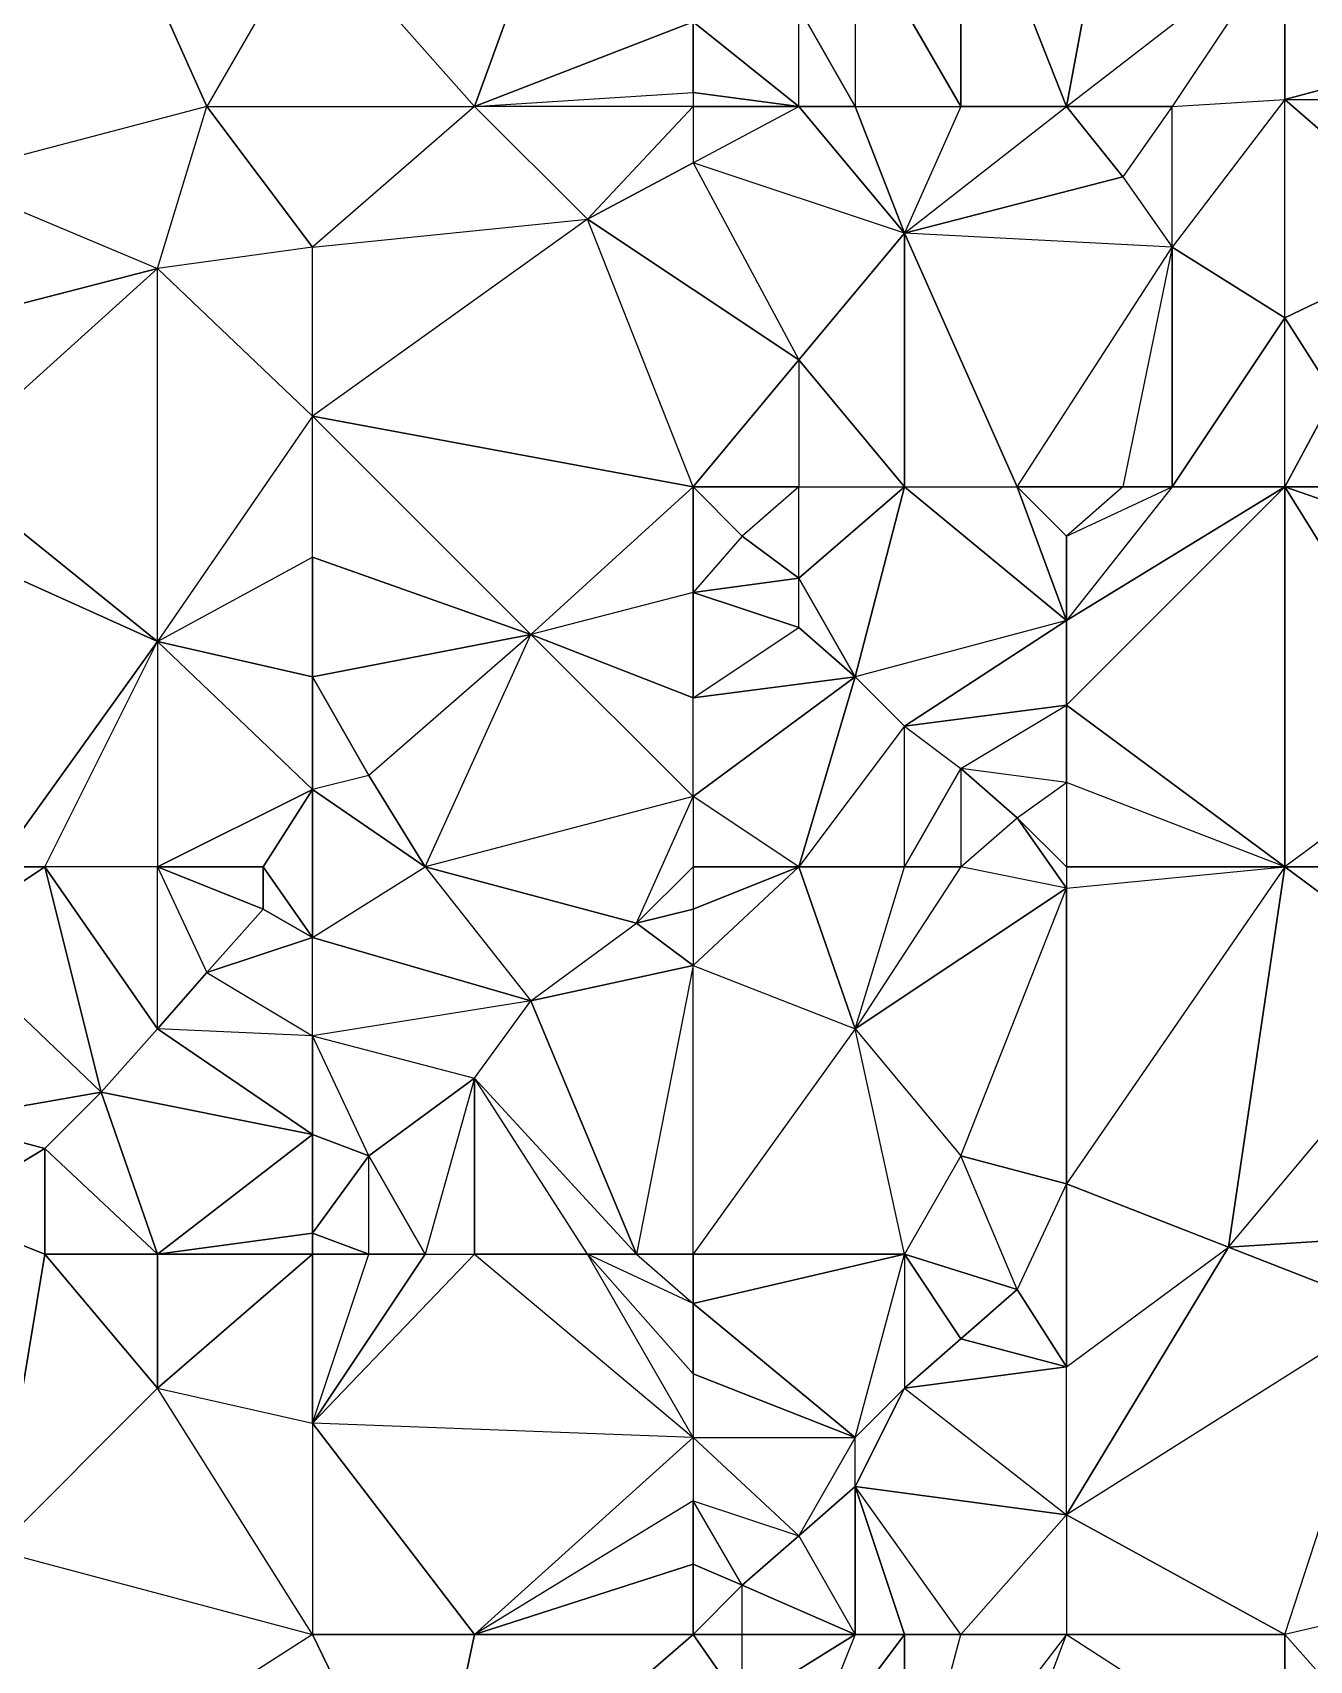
# Model space of a CAD drawing. Header units: metres. Extents: x 121.06818 to 121.07159, y 3.17836 to 3.18313.
# Drawn here: x 121.0702953 to 121.0704765, y 3.1804743 to 3.1807055 of the extents above; entities that cross this region are included whole.
import ezdxf

# ---------------------------------------------------------------- set-up
doc = ezdxf.new("R2010")
doc.units = ezdxf.units.M

msp = doc.modelspace()

# ---------------------------------------------------------------- linework, layer by layer
at = {"layer": 'DELAUNEY11940', "color": 252}
msp.add_3dface([(121.070282, 3.180444, 0.01028), (121.070351, 3.180445, 0.01029), (121.070335, 3.180478, 0.01028)], dxfattribs=at)
at = {"layer": 'DELAUNEY12077', "color": 252}
msp.add_3dface([(121.070419, 3.180448, 0.01033), (121.070427, 3.180438, 0.01034), (121.070442, 3.180478, 0.01035)], dxfattribs=at)
at = {"layer": 'DELAUNEY12100', "color": 252}
msp.add_3dface([(121.070404, 3.180458, 0.01032), (121.070419, 3.180448, 0.01033), (121.070419, 3.180478, 0.01033)], dxfattribs=at)
at = {"layer": 'DELAUNEY12101', "color": 252}
msp.add_3dface([(121.070473, 3.180458, 0.01036), (121.070496, 3.180452, 0.01037), (121.070473, 3.180478, 0.01036)], dxfattribs=at)
at = {"layer": 'DELAUNEY12123', "color": 252}
msp.add_3dface([(121.070404, 3.180458, 0.01032), (121.070396, 3.180468, 0.01031), (121.070412, 3.180478, 0.01032)], dxfattribs=at)
at = {"layer": 'DELAUNEY12124', "color": 252}
msp.add_3dface([(121.070473, 3.180458, 0.01036), (121.070427, 3.180438, 0.01034), (121.070442, 3.180478, 0.01035)], dxfattribs=at)
at = {"layer": 'DELAUNEY12135', "color": 252}
msp.add_3dface([(121.070335, 3.180478, 0.01028), (121.070282, 3.180444, 0.01028), (121.07029, 3.18049, 0.01028)], dxfattribs=at)
at = {"layer": 'DELAUNEY12136', "color": 252}
msp.add_3dface([(121.070335, 3.180478, 0.01028), (121.070351, 3.180445, 0.01029), (121.070358, 3.180478, 0.01029)], dxfattribs=at)
at = {"layer": 'DELAUNEY12137', "color": 252}
msp.add_3dface([(121.070351, 3.180445, 0.01029), (121.070396, 3.180468, 0.01031), (121.070389, 3.180478, 0.0103)], dxfattribs=at)
at = {"layer": 'DELAUNEY12161', "color": 252}
msp.add_3dface([(121.070442, 3.180478, 0.01035), (121.070419, 3.180448, 0.01033), (121.070427, 3.180478, 0.01034)], dxfattribs=at)
at = {"layer": 'DELAUNEY12162', "color": 252}
msp.add_3dface([(121.070442, 3.180478, 0.01035), (121.070473, 3.180458, 0.01036), (121.070473, 3.180478, 0.01036)], dxfattribs=at)
at = {"layer": 'DELAUNEY12173', "color": 252}
msp.add_3dface([(121.070358, 3.180478, 0.01029), (121.070351, 3.180445, 0.01029), (121.070389, 3.180478, 0.0103)], dxfattribs=at)
at = {"layer": 'DELAUNEY12174', "color": 252}
msp.add_3dface([(121.070389, 3.180478, 0.0103), (121.070396, 3.180468, 0.01031), (121.070396, 3.180478, 0.01031)], dxfattribs=at)
at = {"layer": 'DELAUNEY12188', "color": 252}
msp.add_3dface([(121.070358, 3.180478, 0.01029), (121.070389, 3.180478, 0.0103), (121.070389, 3.180478, 0.0103)], dxfattribs=at)
at = {"layer": 'DELAUNEY12189', "color": 252}
msp.add_3dface([(121.070419, 3.180448, 0.01033), (121.070427, 3.180478, 0.01034), (121.070419, 3.180478, 0.01033)], dxfattribs=at)
at = {"layer": 'DELAUNEY12204', "color": 252}
msp.add_3dface([(121.070404, 3.180458, 0.01032), (121.070419, 3.180478, 0.01033), (121.070412, 3.180478, 0.01032)], dxfattribs=at)
at = {"layer": 'DELAUNEY12205', "color": 252}
msp.add_3dface([(121.070442, 3.180478, 0.01035), (121.070427, 3.180478, 0.01034), (121.070442, 3.180495, 0.01036)], dxfattribs=at)
at = {"layer": 'DELAUNEY12222', "color": 252}
msp.add_3dface([(121.07029, 3.18049, 0.01028), (121.070335, 3.180478, 0.01028), (121.070313, 3.180513, 0.01029)], dxfattribs=at)
at = {"layer": 'DELAUNEY12223', "color": 252}
msp.add_3dface([(121.070335, 3.180478, 0.01028), (121.070358, 3.180478, 0.01029), (121.070335, 3.180508, 0.01029)], dxfattribs=at)
at = {"layer": 'DELAUNEY12224', "color": 252}
msp.add_3dface([(121.070419, 3.180478, 0.01033), (121.070427, 3.180478, 0.01034), (121.070412, 3.180499, 0.01033)], dxfattribs=at)
at = {"layer": 'DELAUNEY12239', "color": 252}
msp.add_3dface([(121.070412, 3.180478, 0.01032), (121.070419, 3.180478, 0.01033), (121.070412, 3.180499, 0.01033)], dxfattribs=at)
at = {"layer": 'DELAUNEY12249', "color": 252}
msp.add_3dface([(121.070412, 3.180478, 0.01032), (121.070396, 3.180468, 0.01031), (121.070396, 3.180478, 0.01031)], dxfattribs=at)
at = {"layer": 'DELAUNEY12250', "color": 252}
msp.add_3dface([(121.070442, 3.180478, 0.01035), (121.070473, 3.180478, 0.01036), (121.070442, 3.180495, 0.01036)], dxfattribs=at)
at = {"layer": 'DELAUNEY12251', "color": 252}
msp.add_3dface([(121.070473, 3.180478, 0.01036), (121.070496, 3.180452, 0.01037), (121.070503, 3.180485, 0.01036)], dxfattribs=at)
at = {"layer": 'DELAUNEY12265', "color": 252}
msp.add_3dface([(121.070503, 3.180485, 0.01036), (121.070473, 3.180478, 0.01036), (121.070488, 3.180524, 0.01036)], dxfattribs=at)
at = {"layer": 'DELAUNEY12276', "color": 252}
msp.add_3dface([(121.070389, 3.180478, 0.0103), (121.070396, 3.180478, 0.01031), (121.070389, 3.180478, 0.0103)], dxfattribs=at)
at = {"layer": 'DELAUNEY12277', "color": 252}
msp.add_3dface([(121.070412, 3.180478, 0.01032), (121.070396, 3.180478, 0.01031), (121.070396, 3.180485, 0.01031)], dxfattribs=at)
at = {"layer": 'DELAUNEY12308', "color": 252}
msp.add_3dface([(121.070358, 3.180478, 0.01029), (121.070389, 3.180478, 0.0103), (121.070389, 3.180488, 0.01031)], dxfattribs=at)
at = {"layer": 'DELAUNEY12317', "color": 252}
msp.add_3dface([(121.070389, 3.180478, 0.0103), (121.070396, 3.180478, 0.01031), (121.070396, 3.180485, 0.01031)], dxfattribs=at)
at = {"layer": 'DELAUNEY12318', "color": 252}
msp.add_3dface([(121.070389, 3.180478, 0.0103), (121.070396, 3.180485, 0.01031), (121.070389, 3.180488, 0.01031)], dxfattribs=at)
at = {"layer": 'DELAUNEY12328', "color": 252}
msp.add_3dface([(121.070358, 3.180478, 0.01029), (121.070389, 3.180488, 0.01031), (121.070389, 3.180497, 0.01032)], dxfattribs=at)
at = {"layer": 'DELAUNEY12329', "color": 252}
msp.add_3dface([(121.070412, 3.180478, 0.01032), (121.070396, 3.180485, 0.01031), (121.070404, 3.180492, 0.01032)], dxfattribs=at)
at = {"layer": 'DELAUNEY12330', "color": 252}
msp.add_3dface([(121.070404, 3.180492, 0.01032), (121.070396, 3.180485, 0.01031), (121.070389, 3.180497, 0.01032)], dxfattribs=at)
at = {"layer": 'DELAUNEY12331', "color": 252}
msp.add_3dface([(121.070404, 3.180492, 0.01032), (121.070412, 3.180478, 0.01032), (121.070412, 3.180499, 0.01033)], dxfattribs=at)
at = {"layer": 'DELAUNEY12349', "color": 252}
msp.add_3dface([(121.070389, 3.180488, 0.01031), (121.070396, 3.180485, 0.01031), (121.070389, 3.180497, 0.01032)], dxfattribs=at)
at = {"layer": 'DELAUNEY12350', "color": 252}
msp.add_3dface([(121.070442, 3.180495, 0.01036), (121.070427, 3.180478, 0.01034), (121.070412, 3.180499, 0.01033)], dxfattribs=at)
at = {"layer": 'DELAUNEY12362', "color": 252}
msp.add_3dface([(121.07029, 3.18049, 0.01028), (121.070313, 3.180513, 0.01029), (121.070297, 3.180532, 0.01028)], dxfattribs=at)
at = {"layer": 'DELAUNEY12363', "color": 252}
msp.add_3dface([(121.070335, 3.180478, 0.01028), (121.070313, 3.180513, 0.01029), (121.070335, 3.180508, 0.01029)], dxfattribs=at)
at = {"layer": 'DELAUNEY12364', "color": 252}
msp.add_3dface([(121.070442, 3.180495, 0.01036), (121.070473, 3.180478, 0.01036), (121.070488, 3.180524, 0.01036)], dxfattribs=at)
at = {"layer": 'DELAUNEY12373', "color": 252}
msp.add_3dface([(121.070404, 3.180492, 0.01032), (121.070412, 3.180499, 0.01033), (121.070412, 3.180506, 0.01034)], dxfattribs=at)
at = {"layer": 'DELAUNEY12382', "color": 252}
msp.add_3dface([(121.070389, 3.180497, 0.01032), (121.070358, 3.180478, 0.01029), (121.070389, 3.180506, 0.01033)], dxfattribs=at)
at = {"layer": 'DELAUNEY12394', "color": 252}
msp.add_3dface([(121.070313, 3.180513, 0.01029), (121.070335, 3.180508, 0.01029), (121.070335, 3.180532, 0.0103)], dxfattribs=at)
at = {"layer": 'DELAUNEY12395', "color": 252}
msp.add_3dface([(121.070335, 3.180508, 0.01029), (121.070358, 3.180478, 0.01029), (121.070389, 3.180506, 0.01033)], dxfattribs=at)
at = {"layer": 'DELAUNEY12396', "color": 252}
msp.add_3dface([(121.070389, 3.180497, 0.01032), (121.070404, 3.180492, 0.01032), (121.070389, 3.180506, 0.01033)], dxfattribs=at)
at = {"layer": 'DELAUNEY12397', "color": 252}
msp.add_3dface([(121.070442, 3.180495, 0.01036), (121.070412, 3.180499, 0.01033), (121.070419, 3.180513, 0.01035)], dxfattribs=at)
at = {"layer": 'DELAUNEY12427', "color": 252}
msp.add_3dface([(121.070404, 3.180492, 0.01032), (121.070389, 3.180506, 0.01033), (121.070412, 3.180506, 0.01034)], dxfattribs=at)
at = {"layer": 'DELAUNEY12428', "color": 252}
msp.add_3dface([(121.070419, 3.180513, 0.01035), (121.070412, 3.180499, 0.01033), (121.070412, 3.180506, 0.01034)], dxfattribs=at)
at = {"layer": 'DELAUNEY12429', "color": 252}
msp.add_3dface([(121.070419, 3.180513, 0.01035), (121.070442, 3.180495, 0.01036), (121.070442, 3.180516, 0.01037)], dxfattribs=at)
at = {"layer": 'DELAUNEY12445', "color": 252}
msp.add_3dface([(121.070389, 3.180506, 0.01033), (121.070412, 3.180506, 0.01034), (121.070389, 3.180515, 0.01034)], dxfattribs=at)
at = {"layer": 'DELAUNEY12458', "color": 252}
msp.add_3dface([(121.070389, 3.180506, 0.01033), (121.070335, 3.180508, 0.01029), (121.070358, 3.180532, 0.01033)], dxfattribs=at)
at = {"layer": 'DELAUNEY12459', "color": 252}
msp.add_3dface([(121.070419, 3.180513, 0.01035), (121.070412, 3.180506, 0.01034), (121.070419, 3.180532, 0.01037)], dxfattribs=at)
at = {"layer": 'DELAUNEY12460', "color": 252}
msp.add_3dface([(121.070419, 3.180513, 0.01035), (121.070442, 3.180516, 0.01037), (121.070427, 3.18052, 0.01036)], dxfattribs=at)
at = {"layer": 'DELAUNEY12461', "color": 252}
msp.add_3dface([(121.070442, 3.180495, 0.01036), (121.070442, 3.180516, 0.01037), (121.070465, 3.180533, 0.01037)], dxfattribs=at)
at = {"layer": 'DELAUNEY12462', "color": 252}
msp.add_3dface([(121.070442, 3.180495, 0.01036), (121.070465, 3.180533, 0.01037), (121.070488, 3.180524, 0.01036)], dxfattribs=at)
at = {"layer": 'DELAUNEY12473', "color": 252}
msp.add_3dface([(121.070358, 3.180532, 0.01033), (121.070335, 3.180508, 0.01029), (121.070351, 3.180532, 0.01032)], dxfattribs=at)
at = {"layer": 'DELAUNEY12474', "color": 252}
msp.add_3dface([(121.070358, 3.180532, 0.01033), (121.070389, 3.180506, 0.01033), (121.070374, 3.180532, 0.01034)], dxfattribs=at)
at = {"layer": 'DELAUNEY12475', "color": 252}
msp.add_3dface([(121.070442, 3.180516, 0.01037), (121.070465, 3.180533, 0.01037), (121.070442, 3.180542, 0.01038)], dxfattribs=at)
at = {"layer": 'DELAUNEY12476', "color": 252}
msp.add_3dface([(121.070488, 3.180524, 0.01036), (121.070465, 3.180533, 0.01037), (121.070496, 3.180535, 0.01036)], dxfattribs=at)
at = {"layer": 'DELAUNEY12486', "color": 252}
msp.add_3dface([(121.070358, 3.180532, 0.01033), (121.070374, 3.180532, 0.01034), (121.070358, 3.180557, 0.01032)], dxfattribs=at)
at = {"layer": 'DELAUNEY12487', "color": 252}
msp.add_3dface([(121.070389, 3.180506, 0.01033), (121.070374, 3.180532, 0.01034), (121.070389, 3.180515, 0.01034)], dxfattribs=at)
at = {"layer": 'DELAUNEY12488', "color": 252}
msp.add_3dface([(121.070419, 3.180513, 0.01035), (121.070427, 3.18052, 0.01036), (121.070419, 3.180532, 0.01037)], dxfattribs=at)
at = {"layer": 'DELAUNEY12489', "color": 252}
msp.add_3dface([(121.070427, 3.18052, 0.01036), (121.070442, 3.180516, 0.01037), (121.070435, 3.180527, 0.01037)], dxfattribs=at)
at = {"layer": 'DELAUNEY12502', "color": 252}
msp.add_3dface([(121.070282, 3.180538, 0.01028), (121.07029, 3.18049, 0.01028), (121.070297, 3.180532, 0.01028)], dxfattribs=at)
at = {"layer": 'DELAUNEY12503', "color": 252}
msp.add_3dface([(121.070297, 3.180532, 0.01028), (121.070313, 3.180513, 0.01029), (121.070313, 3.180532, 0.01029)], dxfattribs=at)
at = {"layer": 'DELAUNEY12504', "color": 252}
msp.add_3dface([(121.070351, 3.180532, 0.01032), (121.070335, 3.180508, 0.01029), (121.070343, 3.180532, 0.01031)], dxfattribs=at)
at = {"layer": 'DELAUNEY12505', "color": 252}
msp.add_3dface([(121.070374, 3.180532, 0.01034), (121.070389, 3.180515, 0.01034), (121.070389, 3.180525, 0.01035)], dxfattribs=at)
at = {"layer": 'DELAUNEY12506', "color": 252}
msp.add_3dface([(121.070389, 3.180515, 0.01034), (121.070412, 3.180506, 0.01034), (121.070389, 3.180525, 0.01035)], dxfattribs=at)
at = {"layer": 'DELAUNEY12520', "color": 252}
msp.add_3dface([(121.070282, 3.180538, 0.01028), (121.070297, 3.180532, 0.01028), (121.070297, 3.180547, 0.01029)], dxfattribs=at)
at = {"layer": 'DELAUNEY12521', "color": 252}
msp.add_3dface([(121.070351, 3.180532, 0.01032), (121.070358, 3.180532, 0.01033), (121.070358, 3.180557, 0.01032)], dxfattribs=at)
at = {"layer": 'DELAUNEY12537', "color": 252}
msp.add_3dface([(121.070335, 3.180508, 0.01029), (121.070343, 3.180532, 0.01031), (121.070335, 3.180532, 0.0103)], dxfattribs=at)
at = {"layer": 'DELAUNEY12552', "color": 252}
msp.add_3dface([(121.070313, 3.180513, 0.01029), (121.070335, 3.180532, 0.0103), (121.070313, 3.180532, 0.01029)], dxfattribs=at)
at = {"layer": 'DELAUNEY12553', "color": 252}
msp.add_3dface([(121.070351, 3.180532, 0.01032), (121.070343, 3.180532, 0.01031), (121.070343, 3.180546, 0.01031)], dxfattribs=at)
at = {"layer": 'DELAUNEY12554', "color": 252}
msp.add_3dface([(121.070427, 3.18052, 0.01036), (121.070435, 3.180527, 0.01037), (121.070419, 3.180532, 0.01037)], dxfattribs=at)
at = {"layer": 'DELAUNEY12555', "color": 252}
msp.add_3dface([(121.070435, 3.180527, 0.01037), (121.070442, 3.180516, 0.01037), (121.070442, 3.180542, 0.01038)], dxfattribs=at)
at = {"layer": 'DELAUNEY12568', "color": 252}
msp.add_3dface([(121.070335, 3.180532, 0.0103), (121.070343, 3.180532, 0.01031), (121.070335, 3.180535, 0.0103)], dxfattribs=at)
at = {"layer": 'DELAUNEY12569', "color": 252}
msp.add_3dface([(121.070389, 3.180525, 0.01035), (121.070374, 3.180532, 0.01034), (121.070381, 3.180532, 0.01035)], dxfattribs=at)
at = {"layer": 'DELAUNEY12570', "color": 252}
msp.add_3dface([(121.070381, 3.180532, 0.01035), (121.070374, 3.180532, 0.01034), (121.070358, 3.180557, 0.01032)], dxfattribs=at)
at = {"layer": 'DELAUNEY12571', "color": 252}
msp.add_3dface([(121.070381, 3.180532, 0.01035), (121.070389, 3.180525, 0.01035), (121.070389, 3.180532, 0.01036)], dxfattribs=at)
at = {"layer": 'DELAUNEY12572', "color": 252}
msp.add_3dface([(121.070389, 3.180525, 0.01035), (121.070412, 3.180506, 0.01034), (121.070419, 3.180532, 0.01037)], dxfattribs=at)
at = {"layer": 'DELAUNEY12573', "color": 252}
msp.add_3dface([(121.070389, 3.180525, 0.01035), (121.070419, 3.180532, 0.01037), (121.070389, 3.180532, 0.01036)], dxfattribs=at)
at = {"layer": 'DELAUNEY12581', "color": 252}
msp.add_3dface([(121.070297, 3.180532, 0.01028), (121.070313, 3.180532, 0.01029), (121.070297, 3.180547, 0.01029)], dxfattribs=at)
at = {"layer": 'DELAUNEY12582', "color": 252}
msp.add_3dface([(121.070313, 3.180532, 0.01029), (121.070335, 3.180532, 0.0103), (121.070335, 3.180535, 0.0103)], dxfattribs=at)
at = {"layer": 'DELAUNEY12597', "color": 252}
msp.add_3dface([(121.070381, 3.180532, 0.01035), (121.070389, 3.180532, 0.01036), (121.070389, 3.180573, 0.01035)], dxfattribs=at)
at = {"layer": 'DELAUNEY12598', "color": 252}
msp.add_3dface([(121.070419, 3.180532, 0.01037), (121.070435, 3.180527, 0.01037), (121.070427, 3.180546, 0.01037)], dxfattribs=at)
at = {"layer": 'DELAUNEY12599', "color": 252}
msp.add_3dface([(121.070442, 3.180542, 0.01038), (121.070435, 3.180527, 0.01037), (121.070427, 3.180546, 0.01037)], dxfattribs=at)
at = {"layer": 'DELAUNEY12608', "color": 252}
msp.add_3dface([(121.070389, 3.180532, 0.01036), (121.070419, 3.180532, 0.01037), (121.070412, 3.180564, 0.01036)], dxfattribs=at)
at = {"layer": 'DELAUNEY12609', "color": 252}
msp.add_3dface([(121.070442, 3.180542, 0.01038), (121.070465, 3.180533, 0.01037), (121.070473, 3.180587, 0.01038)], dxfattribs=at)
at = {"layer": 'DELAUNEY12629', "color": 252}
msp.add_3dface([(121.070313, 3.180532, 0.01029), (121.070335, 3.180535, 0.0103), (121.070335, 3.180549, 0.01031)], dxfattribs=at)
at = {"layer": 'DELAUNEY12630', "color": 252}
msp.add_3dface([(121.070335, 3.180535, 0.0103), (121.070335, 3.180532, 0.0103), (121.070335, 3.180535, 0.0103)], dxfattribs=at)
at = {"layer": 'DELAUNEY12631', "color": 252}
msp.add_3dface([(121.070335, 3.180535, 0.0103), (121.070343, 3.180532, 0.01031), (121.070343, 3.180546, 0.01031)], dxfattribs=at)
at = {"layer": 'DELAUNEY12642', "color": 252}
msp.add_3dface([(121.070427, 3.180546, 0.01037), (121.070419, 3.180532, 0.01037), (121.070412, 3.180564, 0.01036)], dxfattribs=at)
at = {"layer": 'DELAUNEY12643', "color": 252}
msp.add_3dface([(121.070496, 3.180535, 0.01036), (121.070465, 3.180533, 0.01037), (121.070496, 3.18057, 0.01037)], dxfattribs=at)
at = {"layer": 'DELAUNEY12655', "color": 252}
msp.add_3dface([(121.070282, 3.180538, 0.01028), (121.070297, 3.180547, 0.01029), (121.070282, 3.180551, 0.01028)], dxfattribs=at)
at = {"layer": 'DELAUNEY12656', "color": 252}
msp.add_3dface([(121.070335, 3.180535, 0.0103), (121.070343, 3.180546, 0.01031), (121.070335, 3.180549, 0.01031)], dxfattribs=at)
at = {"layer": 'DELAUNEY12657', "color": 252}
msp.add_3dface([(121.070442, 3.180542, 0.01038), (121.070427, 3.180546, 0.01037), (121.070442, 3.180584, 0.01039)], dxfattribs=at)
at = {"layer": 'DELAUNEY12675', "color": 252}
msp.add_3dface([(121.070297, 3.180547, 0.01029), (121.070313, 3.180532, 0.01029), (121.070305, 3.180555, 0.0103)], dxfattribs=at)
at = {"layer": 'DELAUNEY12676', "color": 252}
msp.add_3dface([(121.070313, 3.180532, 0.01029), (121.070335, 3.180549, 0.01031), (121.070305, 3.180555, 0.0103)], dxfattribs=at)
at = {"layer": 'DELAUNEY12677', "color": 252}
msp.add_3dface([(121.070351, 3.180532, 0.01032), (121.070343, 3.180546, 0.01031), (121.070358, 3.180557, 0.01032)], dxfattribs=at)
at = {"layer": 'DELAUNEY12684', "color": 252}
msp.add_3dface([(121.070297, 3.180547, 0.01029), (121.070305, 3.180555, 0.0103), (121.070282, 3.180551, 0.01028)], dxfattribs=at)
at = {"layer": 'DELAUNEY12685', "color": 252}
msp.add_3dface([(121.070335, 3.180549, 0.01031), (121.070343, 3.180546, 0.01031), (121.070335, 3.180563, 0.01032)], dxfattribs=at)
at = {"layer": 'DELAUNEY12692', "color": 252}
msp.add_3dface([(121.070358, 3.180557, 0.01032), (121.070343, 3.180546, 0.01031), (121.070335, 3.180563, 0.01032)], dxfattribs=at)
at = {"layer": 'DELAUNEY12693', "color": 252}
msp.add_3dface([(121.070412, 3.180564, 0.01036), (121.070389, 3.180532, 0.01036), (121.070389, 3.180573, 0.01035)], dxfattribs=at)
at = {"layer": 'DELAUNEY12703', "color": 252}
msp.add_3dface([(121.070305, 3.180555, 0.0103), (121.070335, 3.180549, 0.01031), (121.070313, 3.180564, 0.01031)], dxfattribs=at)
at = {"layer": 'DELAUNEY12704', "color": 252}
msp.add_3dface([(121.070412, 3.180564, 0.01036), (121.070427, 3.180546, 0.01037), (121.070442, 3.180584, 0.01039)], dxfattribs=at)
at = {"layer": 'DELAUNEY12716', "color": 252}
msp.add_3dface([(121.070305, 3.180555, 0.0103), (121.070313, 3.180564, 0.01031), (121.070297, 3.180587, 0.01031)], dxfattribs=at)
at = {"layer": 'DELAUNEY12717', "color": 252}
msp.add_3dface([(121.070313, 3.180564, 0.01031), (121.070335, 3.180549, 0.01031), (121.070335, 3.180563, 0.01032)], dxfattribs=at)
at = {"layer": 'DELAUNEY12728', "color": 252}
msp.add_3dface([(121.070358, 3.180557, 0.01032), (121.070366, 3.180568, 0.01033), (121.070381, 3.180532, 0.01035)], dxfattribs=at)
at = {"layer": 'DELAUNEY12729', "color": 252}
msp.add_3dface([(121.070358, 3.180557, 0.01032), (121.070366, 3.180568, 0.01033), (121.070335, 3.180563, 0.01032)], dxfattribs=at)
at = {"layer": 'DELAUNEY12730', "color": 252}
msp.add_3dface([(121.070381, 3.180532, 0.01035), (121.070366, 3.180568, 0.01033), (121.070389, 3.180573, 0.01035)], dxfattribs=at)
at = {"layer": 'DELAUNEY12731', "color": 252}
msp.add_3dface([(121.070465, 3.180533, 0.01037), (121.070496, 3.18057, 0.01037), (121.070473, 3.180587, 0.01038)], dxfattribs=at)
at = {"layer": 'DELAUNEY12746', "color": 252}
msp.add_3dface([(121.070335, 3.180563, 0.01032), (121.070313, 3.180564, 0.01031), (121.07032, 3.180572, 0.01032)], dxfattribs=at)
at = {"layer": 'DELAUNEY12747', "color": 252}
msp.add_3dface([(121.070389, 3.180573, 0.01035), (121.070366, 3.180568, 0.01033), (121.070381, 3.180579, 0.01034)], dxfattribs=at)
at = {"layer": 'DELAUNEY12748', "color": 252}
msp.add_3dface([(121.070389, 3.180573, 0.01035), (121.070412, 3.180564, 0.01036), (121.070404, 3.180587, 0.01036)], dxfattribs=at)
at = {"layer": 'DELAUNEY12761', "color": 252}
msp.add_3dface([(121.070282, 3.180551, 0.01028), (121.070305, 3.180555, 0.0103), (121.070282, 3.180577, 0.01029)], dxfattribs=at)
at = {"layer": 'DELAUNEY12775', "color": 252}
msp.add_3dface([(121.070473, 3.180587, 0.01038), (121.070442, 3.180542, 0.01038), (121.070442, 3.180584, 0.01039)], dxfattribs=at)
at = {"layer": 'DELAUNEY12792', "color": 252}
msp.add_3dface([(121.07032, 3.180572, 0.01032), (121.070313, 3.180564, 0.01031), (121.070313, 3.180587, 0.01032)], dxfattribs=at)
at = {"layer": 'DELAUNEY12793', "color": 252}
msp.add_3dface([(121.07032, 3.180572, 0.01032), (121.070335, 3.180563, 0.01032), (121.070335, 3.180577, 0.01033)], dxfattribs=at)
at = {"layer": 'DELAUNEY12794', "color": 252}
msp.add_3dface([(121.070473, 3.180587, 0.01038), (121.070496, 3.18057, 0.01037), (121.070496, 3.180587, 0.01037)], dxfattribs=at)
at = {"layer": 'DELAUNEY12810', "color": 252}
msp.add_3dface([(121.070282, 3.180577, 0.01029), (121.070305, 3.180555, 0.0103), (121.070297, 3.180587, 0.01031)], dxfattribs=at)
at = {"layer": 'DELAUNEY12811', "color": 252}
msp.add_3dface([(121.070442, 3.180584, 0.01039), (121.070473, 3.180587, 0.01038), (121.070442, 3.180587, 0.01039)], dxfattribs=at)
at = {"layer": 'DELAUNEY12826', "color": 252}
msp.add_3dface([(121.070366, 3.180568, 0.01033), (121.070381, 3.180579, 0.01034), (121.070351, 3.180587, 0.01034)], dxfattribs=at)
at = {"layer": 'DELAUNEY12827', "color": 252}
msp.add_3dface([(121.070389, 3.180573, 0.01035), (121.070381, 3.180579, 0.01034), (121.070389, 3.180581, 0.01035)], dxfattribs=at)
at = {"layer": 'DELAUNEY12828', "color": 252}
msp.add_3dface([(121.070427, 3.180587, 0.01038), (121.070412, 3.180564, 0.01036), (121.070442, 3.180584, 0.01039)], dxfattribs=at)
at = {"layer": 'DELAUNEY12829', "color": 252}
msp.add_3dface([(121.070427, 3.180587, 0.01038), (121.070412, 3.180564, 0.01036), (121.070419, 3.180587, 0.01037)], dxfattribs=at)
at = {"layer": 'DELAUNEY12844', "color": 252}
msp.add_3dface([(121.070282, 3.180577, 0.01029), (121.070297, 3.180587, 0.01031), (121.07029, 3.180587, 0.0103)], dxfattribs=at)
at = {"layer": 'DELAUNEY12845', "color": 252}
msp.add_3dface([(121.07032, 3.180572, 0.01032), (121.070335, 3.180577, 0.01033), (121.070328, 3.180581, 0.01033)], dxfattribs=at)
at = {"layer": 'DELAUNEY12846', "color": 252}
msp.add_3dface([(121.070335, 3.180563, 0.01032), (121.070335, 3.180577, 0.01033), (121.070366, 3.180568, 0.01033)], dxfattribs=at)
at = {"layer": 'DELAUNEY12847', "color": 252}
msp.add_3dface([(121.070442, 3.180584, 0.01039), (121.070427, 3.180587, 0.01038), (121.070435, 3.180594, 0.01038)], dxfattribs=at)
at = {"layer": 'DELAUNEY12854', "color": 252}
msp.add_3dface([(121.070297, 3.180587, 0.01031), (121.070313, 3.180564, 0.01031), (121.070313, 3.180587, 0.01032)], dxfattribs=at)
at = {"layer": 'DELAUNEY12855', "color": 252}
msp.add_3dface([(121.070335, 3.180577, 0.01033), (121.070351, 3.180587, 0.01034), (121.070366, 3.180568, 0.01033)], dxfattribs=at)
at = {"layer": 'DELAUNEY12856', "color": 252}
msp.add_3dface([(121.070335, 3.180577, 0.01033), (121.070351, 3.180587, 0.01034), (121.070335, 3.180598, 0.01033)], dxfattribs=at)
at = {"layer": 'DELAUNEY12857', "color": 252}
msp.add_3dface([(121.070412, 3.180564, 0.01036), (121.070419, 3.180587, 0.01037), (121.070404, 3.180587, 0.01036)], dxfattribs=at)
at = {"layer": 'DELAUNEY12876', "color": 252}
msp.add_3dface([(121.07032, 3.180572, 0.01032), (121.070328, 3.180581, 0.01033), (121.070313, 3.180587, 0.01032)], dxfattribs=at)
at = {"layer": 'DELAUNEY12877', "color": 252}
msp.add_3dface([(121.070328, 3.180581, 0.01033), (121.070335, 3.180577, 0.01033), (121.070328, 3.180587, 0.01033)], dxfattribs=at)
at = {"layer": 'DELAUNEY12878', "color": 252}
msp.add_3dface([(121.070389, 3.180573, 0.01035), (121.070404, 3.180587, 0.01036), (121.070389, 3.180581, 0.01035)], dxfattribs=at)
at = {"layer": 'DELAUNEY12879', "color": 252}
msp.add_3dface([(121.070427, 3.180587, 0.01038), (121.070419, 3.180587, 0.01037), (121.070427, 3.180601, 0.01037)], dxfattribs=at)
at = {"layer": 'DELAUNEY12893', "color": 252}
msp.add_3dface([(121.070313, 3.180587, 0.01032), (121.070297, 3.180587, 0.01031), (121.070313, 3.180619, 0.0103)], dxfattribs=at)
at = {"layer": 'DELAUNEY12894', "color": 252}
msp.add_3dface([(121.070389, 3.180581, 0.01035), (121.070381, 3.180579, 0.01034), (121.070389, 3.180587, 0.01035)], dxfattribs=at)
at = {"layer": 'DELAUNEY12909', "color": 252}
msp.add_3dface([(121.07029, 3.180587, 0.0103), (121.070297, 3.180587, 0.01031), (121.070313, 3.180619, 0.0103)], dxfattribs=at)
at = {"layer": 'DELAUNEY12910', "color": 252}
msp.add_3dface([(121.070389, 3.180581, 0.01035), (121.070404, 3.180587, 0.01036), (121.070389, 3.180587, 0.01035)], dxfattribs=at)
at = {"layer": 'DELAUNEY12911', "color": 252}
msp.add_3dface([(121.070404, 3.180587, 0.01036), (121.070419, 3.180587, 0.01037), (121.070419, 3.180607, 0.01036)], dxfattribs=at)
at = {"layer": 'DELAUNEY12912', "color": 252}
msp.add_3dface([(121.070473, 3.180587, 0.01038), (121.070496, 3.180587, 0.01037), (121.070496, 3.180604, 0.01038)], dxfattribs=at)
at = {"layer": 'DELAUNEY12927', "color": 252}
msp.add_3dface([(121.070313, 3.180587, 0.01032), (121.070328, 3.180581, 0.01033), (121.070328, 3.180587, 0.01033)], dxfattribs=at)
at = {"layer": 'DELAUNEY12946', "color": 252}
msp.add_3dface([(121.070313, 3.180587, 0.01032), (121.070328, 3.180587, 0.01033), (121.070335, 3.180598, 0.01033)], dxfattribs=at)
at = {"layer": 'DELAUNEY12947', "color": 252}
msp.add_3dface([(121.070328, 3.180587, 0.01033), (121.070335, 3.180577, 0.01033), (121.070335, 3.180598, 0.01033)], dxfattribs=at)
at = {"layer": 'DELAUNEY12948', "color": 252}
msp.add_3dface([(121.070389, 3.180587, 0.01035), (121.070381, 3.180579, 0.01034), (121.070389, 3.180597, 0.01034)], dxfattribs=at)
at = {"layer": 'DELAUNEY12949', "color": 252}
msp.add_3dface([(121.070442, 3.180587, 0.01039), (121.070442, 3.180584, 0.01039), (121.070435, 3.180594, 0.01038)], dxfattribs=at)
at = {"layer": 'DELAUNEY12963', "color": 252}
msp.add_3dface([(121.070351, 3.180587, 0.01034), (121.070381, 3.180579, 0.01034), (121.070389, 3.180597, 0.01034)], dxfattribs=at)
at = {"layer": 'DELAUNEY12964', "color": 252}
msp.add_3dface([(121.070389, 3.180587, 0.01035), (121.070404, 3.180587, 0.01036), (121.070389, 3.180597, 0.01034)], dxfattribs=at)
at = {"layer": 'DELAUNEY12965', "color": 252}
msp.add_3dface([(121.070427, 3.180587, 0.01038), (121.070435, 3.180594, 0.01038), (121.070427, 3.180601, 0.01037)], dxfattribs=at)
at = {"layer": 'DELAUNEY12981', "color": 252}
msp.add_3dface([(121.070335, 3.180598, 0.01033), (121.070351, 3.180587, 0.01034), (121.070343, 3.1806, 0.01033)], dxfattribs=at)
at = {"layer": 'DELAUNEY12982', "color": 252}
msp.add_3dface([(121.070442, 3.180587, 0.01039), (121.070435, 3.180594, 0.01038), (121.070442, 3.180599, 0.01038)], dxfattribs=at)
at = {"layer": 'DELAUNEY12983', "color": 252}
msp.add_3dface([(121.070442, 3.180587, 0.01039), (121.070473, 3.180587, 0.01038), (121.070442, 3.180599, 0.01038)], dxfattribs=at)
at = {"layer": 'DELAUNEY12996', "color": 252}
msp.add_3dface([(121.070343, 3.1806, 0.01033), (121.070335, 3.180598, 0.01033), (121.070335, 3.180614, 0.01032)], dxfattribs=at)
at = {"layer": 'DELAUNEY12997', "color": 252}
msp.add_3dface([(121.070343, 3.1806, 0.01033), (121.070351, 3.180587, 0.01034), (121.070366, 3.18062, 0.01032)], dxfattribs=at)
at = {"layer": 'DELAUNEY13009', "color": 252}
msp.add_3dface([(121.070404, 3.180587, 0.01036), (121.070389, 3.180597, 0.01034), (121.070412, 3.180614, 0.01035)], dxfattribs=at)
at = {"layer": 'DELAUNEY13010', "color": 252}
msp.add_3dface([(121.070427, 3.180601, 0.01037), (121.070419, 3.180587, 0.01037), (121.070419, 3.180607, 0.01036)], dxfattribs=at)
at = {"layer": 'DELAUNEY13011', "color": 252}
msp.add_3dface([(121.070435, 3.180594, 0.01038), (121.070442, 3.180599, 0.01038), (121.070427, 3.180601, 0.01037)], dxfattribs=at)
at = {"layer": 'DELAUNEY13026', "color": 252}
msp.add_3dface([(121.070389, 3.180597, 0.01034), (121.070351, 3.180587, 0.01034), (121.070366, 3.18062, 0.01032)], dxfattribs=at)
at = {"layer": 'DELAUNEY13027', "color": 252}
msp.add_3dface([(121.070419, 3.180607, 0.01036), (121.070404, 3.180587, 0.01036), (121.070412, 3.180614, 0.01035)], dxfattribs=at)
at = {"layer": 'DELAUNEY13028', "color": 252}
msp.add_3dface([(121.070473, 3.180587, 0.01038), (121.070442, 3.180599, 0.01038), (121.070442, 3.18061, 0.01037)], dxfattribs=at)
at = {"layer": 'DELAUNEY13029', "color": 252}
msp.add_3dface([(121.070496, 3.180604, 0.01038), (121.070473, 3.180587, 0.01038), (121.070473, 3.180641, 0.01037)], dxfattribs=at)
at = {"layer": 'DELAUNEY13037', "color": 252}
msp.add_3dface([(121.070313, 3.180587, 0.01032), (121.070335, 3.180598, 0.01033), (121.070313, 3.180619, 0.0103)], dxfattribs=at)
at = {"layer": 'DELAUNEY13038', "color": 252}
msp.add_3dface([(121.070419, 3.180607, 0.01036), (121.070427, 3.180601, 0.01037), (121.070442, 3.18061, 0.01037)], dxfattribs=at)
at = {"layer": 'DELAUNEY13046', "color": 252}
msp.add_3dface([(121.070366, 3.18062, 0.01032), (121.070389, 3.180597, 0.01034), (121.070389, 3.180611, 0.01033)], dxfattribs=at)
at = {"layer": 'DELAUNEY13047', "color": 252}
msp.add_3dface([(121.070412, 3.180614, 0.01035), (121.070389, 3.180597, 0.01034), (121.070389, 3.180611, 0.01033)], dxfattribs=at)
at = {"layer": 'DELAUNEY13048', "color": 252}
msp.add_3dface([(121.070442, 3.180599, 0.01038), (121.070427, 3.180601, 0.01037), (121.070442, 3.18061, 0.01037)], dxfattribs=at)
at = {"layer": 'DELAUNEY13062', "color": 252}
msp.add_3dface([(121.070335, 3.180598, 0.01033), (121.070313, 3.180619, 0.0103), (121.070335, 3.180614, 0.01032)], dxfattribs=at)
at = {"layer": 'DELAUNEY13063', "color": 252}
msp.add_3dface([(121.070366, 3.18062, 0.01032), (121.070343, 3.1806, 0.01033), (121.070335, 3.180614, 0.01032)], dxfattribs=at)
at = {"layer": 'DELAUNEY13064', "color": 252}
msp.add_3dface([(121.070412, 3.180614, 0.01035), (121.070419, 3.180607, 0.01036), (121.070442, 3.180622, 0.01036)], dxfattribs=at)
at = {"layer": 'DELAUNEY13077', "color": 252}
msp.add_3dface([(121.070335, 3.180614, 0.01032), (121.070313, 3.180619, 0.0103), (121.070335, 3.180631, 0.01031)], dxfattribs=at)
at = {"layer": 'DELAUNEY13078', "color": 252}
msp.add_3dface([(121.070366, 3.18062, 0.01032), (121.070389, 3.180611, 0.01033), (121.070389, 3.180626, 0.01032)], dxfattribs=at)
at = {"layer": 'DELAUNEY13079', "color": 252}
msp.add_3dface([(121.070412, 3.180614, 0.01035), (121.070389, 3.180611, 0.01033), (121.070404, 3.180621, 0.01034)], dxfattribs=at)
at = {"layer": 'DELAUNEY13087', "color": 252}
msp.add_3dface([(121.070282, 3.180633, 0.0103), (121.07029, 3.180587, 0.0103), (121.070313, 3.180619, 0.0103)], dxfattribs=at)
at = {"layer": 'DELAUNEY13088', "color": 252}
msp.add_3dface([(121.070473, 3.180587, 0.01038), (121.070442, 3.18061, 0.01037), (121.070473, 3.180641, 0.01037)], dxfattribs=at)
at = {"layer": 'DELAUNEY13106', "color": 252}
msp.add_3dface([(121.070389, 3.180611, 0.01033), (121.070404, 3.180621, 0.01034), (121.070389, 3.180626, 0.01032)], dxfattribs=at)
at = {"layer": 'DELAUNEY13124', "color": 252}
msp.add_3dface([(121.070282, 3.180633, 0.0103), (121.070313, 3.180619, 0.0103), (121.070282, 3.180644, 0.0103)], dxfattribs=at)
at = {"layer": 'DELAUNEY13125', "color": 252}
msp.add_3dface([(121.070412, 3.180614, 0.01035), (121.070404, 3.180621, 0.01034), (121.070404, 3.180628, 0.01033)], dxfattribs=at)
at = {"layer": 'DELAUNEY13139', "color": 252}
msp.add_3dface([(121.070366, 3.18062, 0.01032), (121.070335, 3.180614, 0.01032), (121.070335, 3.180631, 0.01031)], dxfattribs=at)
at = {"layer": 'DELAUNEY13140', "color": 252}
msp.add_3dface([(121.070442, 3.180622, 0.01036), (121.070419, 3.180607, 0.01036), (121.070442, 3.18061, 0.01037)], dxfattribs=at)
at = {"layer": 'DELAUNEY13141', "color": 252}
msp.add_3dface([(121.070442, 3.180622, 0.01036), (121.070442, 3.18061, 0.01037), (121.070473, 3.180641, 0.01037)], dxfattribs=at)
at = {"layer": 'DELAUNEY13142', "color": 252}
msp.add_3dface([(121.070496, 3.180604, 0.01038), (121.070473, 3.180641, 0.01037), (121.070496, 3.180633, 0.01039)], dxfattribs=at)
at = {"layer": 'DELAUNEY13154', "color": 252}
msp.add_3dface([(121.070442, 3.180622, 0.01036), (121.070473, 3.180641, 0.01037), (121.070457, 3.180641, 0.01036)], dxfattribs=at)
at = {"layer": 'DELAUNEY13161', "color": 252}
msp.add_3dface([(121.070389, 3.180626, 0.01032), (121.070366, 3.18062, 0.01032), (121.070389, 3.180641, 0.01031)], dxfattribs=at)
at = {"layer": 'DELAUNEY13162', "color": 252}
msp.add_3dface([(121.070457, 3.180641, 0.01036), (121.070442, 3.180622, 0.01036), (121.070442, 3.180634, 0.01035)], dxfattribs=at)
at = {"layer": 'DELAUNEY13163', "color": 252}
msp.add_3dface([(121.070496, 3.180633, 0.01039), (121.070473, 3.180641, 0.01037), (121.07048, 3.180641, 0.01038)], dxfattribs=at)
at = {"layer": 'DELAUNEY13164', "color": 252}
msp.add_3dface([(121.07048, 3.180641, 0.01038), (121.070473, 3.180641, 0.01037), (121.07048, 3.180654, 0.01038)], dxfattribs=at)
at = {"layer": 'DELAUNEY13179', "color": 252}
msp.add_3dface([(121.070313, 3.180619, 0.0103), (121.070335, 3.180631, 0.01031), (121.070335, 3.180651, 0.0103)], dxfattribs=at)
at = {"layer": 'DELAUNEY13180', "color": 252}
msp.add_3dface([(121.070389, 3.180626, 0.01032), (121.070404, 3.180621, 0.01034), (121.070404, 3.180628, 0.01033)], dxfattribs=at)
at = {"layer": 'DELAUNEY13181', "color": 252}
msp.add_3dface([(121.070457, 3.180641, 0.01036), (121.070473, 3.180641, 0.01037), (121.070473, 3.180665, 0.01037)], dxfattribs=at)
at = {"layer": 'DELAUNEY13195', "color": 252}
msp.add_3dface([(121.070366, 3.18062, 0.01032), (121.070335, 3.180631, 0.01031), (121.070335, 3.180651, 0.0103)], dxfattribs=at)
at = {"layer": 'DELAUNEY13196', "color": 252}
msp.add_3dface([(121.070389, 3.180626, 0.01032), (121.070404, 3.180628, 0.01033), (121.070396, 3.180634, 0.01032)], dxfattribs=at)
at = {"layer": 'DELAUNEY13197', "color": 252}
msp.add_3dface([(121.070412, 3.180614, 0.01035), (121.070404, 3.180628, 0.01033), (121.070419, 3.180641, 0.01033)], dxfattribs=at)
at = {"layer": 'DELAUNEY13198', "color": 252}
msp.add_3dface([(121.070412, 3.180614, 0.01035), (121.070419, 3.180641, 0.01033), (121.070442, 3.180622, 0.01036)], dxfattribs=at)
at = {"layer": 'DELAUNEY13212', "color": 252}
msp.add_3dface([(121.070396, 3.180634, 0.01032), (121.070389, 3.180626, 0.01032), (121.070389, 3.180641, 0.01031)], dxfattribs=at)
at = {"layer": 'DELAUNEY13213', "color": 252}
msp.add_3dface([(121.070419, 3.180641, 0.01033), (121.070404, 3.180628, 0.01033), (121.070404, 3.180641, 0.01032)], dxfattribs=at)
at = {"layer": 'DELAUNEY13214', "color": 252}
msp.add_3dface([(121.070442, 3.180622, 0.01036), (121.070419, 3.180641, 0.01033), (121.070435, 3.180641, 0.01034)], dxfattribs=at)
at = {"layer": 'DELAUNEY13215', "color": 252}
msp.add_3dface([(121.070419, 3.180641, 0.01033), (121.070435, 3.180641, 0.01034), (121.070419, 3.180677, 0.01033)], dxfattribs=at)
at = {"layer": 'DELAUNEY13216', "color": 252}
msp.add_3dface([(121.070442, 3.180622, 0.01036), (121.070435, 3.180641, 0.01034), (121.070442, 3.180634, 0.01035)], dxfattribs=at)
at = {"layer": 'DELAUNEY13232', "color": 252}
msp.add_3dface([(121.070396, 3.180634, 0.01032), (121.070404, 3.180628, 0.01033), (121.070404, 3.180641, 0.01032)], dxfattribs=at)
at = {"layer": 'DELAUNEY13233', "color": 252}
msp.add_3dface([(121.070442, 3.180634, 0.01035), (121.070435, 3.180641, 0.01034), (121.07045, 3.180641, 0.01035)], dxfattribs=at)
at = {"layer": 'DELAUNEY13234', "color": 252}
msp.add_3dface([(121.070442, 3.180634, 0.01035), (121.070457, 3.180641, 0.01036), (121.07045, 3.180641, 0.01035)], dxfattribs=at)
at = {"layer": 'DELAUNEY13258', "color": 252}
msp.add_3dface([(121.070366, 3.18062, 0.01032), (121.070389, 3.180641, 0.01031), (121.070335, 3.180651, 0.0103)], dxfattribs=at)
at = {"layer": 'DELAUNEY13259', "color": 252}
msp.add_3dface([(121.070404, 3.180641, 0.01032), (121.070396, 3.180634, 0.01032), (121.070389, 3.180641, 0.01031)], dxfattribs=at)
at = {"layer": 'DELAUNEY13260', "color": 252}
msp.add_3dface([(121.07045, 3.180641, 0.01035), (121.070457, 3.180641, 0.01036), (121.070457, 3.180675, 0.01036)], dxfattribs=at)
at = {"layer": 'DELAUNEY13272', "color": 252}
msp.add_3dface([(121.070404, 3.180641, 0.01032), (121.070419, 3.180641, 0.01033), (121.070404, 3.180659, 0.01032)], dxfattribs=at)
at = {"layer": 'DELAUNEY13299', "color": 252}
msp.add_3dface([(121.070282, 3.180644, 0.0103), (121.070313, 3.180619, 0.0103), (121.070313, 3.180672, 0.01029)], dxfattribs=at)
at = {"layer": 'DELAUNEY13300', "color": 252}
msp.add_3dface([(121.070335, 3.180651, 0.0103), (121.070313, 3.180619, 0.0103), (121.070313, 3.180672, 0.01029)], dxfattribs=at)
at = {"layer": 'DELAUNEY13309', "color": 252}
msp.add_3dface([(121.070404, 3.180641, 0.01032), (121.070389, 3.180641, 0.01031), (121.070404, 3.180659, 0.01032)], dxfattribs=at)
at = {"layer": 'DELAUNEY13310', "color": 252}
msp.add_3dface([(121.07045, 3.180641, 0.01035), (121.070435, 3.180641, 0.01034), (121.070457, 3.180675, 0.01036)], dxfattribs=at)
at = {"layer": 'DELAUNEY13321', "color": 252}
msp.add_3dface([(121.070313, 3.180672, 0.01029), (121.070282, 3.180644, 0.0103), (121.070282, 3.180664, 0.01029)], dxfattribs=at)
at = {"layer": 'DELAUNEY13336', "color": 252}
msp.add_3dface([(121.070313, 3.180672, 0.01029), (121.070335, 3.180651, 0.0103), (121.070335, 3.180675, 0.01029)], dxfattribs=at)
at = {"layer": 'DELAUNEY13337', "color": 252}
msp.add_3dface([(121.070335, 3.180651, 0.0103), (121.070389, 3.180641, 0.01031), (121.070374, 3.180679, 0.0103)], dxfattribs=at)
at = {"layer": 'DELAUNEY13338', "color": 252}
msp.add_3dface([(121.07048, 3.180654, 0.01038), (121.070473, 3.180641, 0.01037), (121.070473, 3.180665, 0.01037)], dxfattribs=at)
at = {"layer": 'DELAUNEY13349', "color": 252}
msp.add_3dface([(121.070404, 3.180659, 0.01032), (121.070389, 3.180641, 0.01031), (121.070374, 3.180679, 0.0103)], dxfattribs=at)
at = {"layer": 'DELAUNEY13350', "color": 252}
msp.add_3dface([(121.070404, 3.180659, 0.01032), (121.070419, 3.180641, 0.01033), (121.070419, 3.180677, 0.01033)], dxfattribs=at)
at = {"layer": 'DELAUNEY13368', "color": 252}
msp.add_3dface([(121.070374, 3.180679, 0.0103), (121.070335, 3.180651, 0.0103), (121.070335, 3.180675, 0.01029)], dxfattribs=at)
at = {"layer": 'DELAUNEY13369', "color": 252}
msp.add_3dface([(121.070457, 3.180641, 0.01036), (121.070473, 3.180665, 0.01037), (121.070457, 3.180675, 0.01036)], dxfattribs=at)
at = {"layer": 'DELAUNEY13370', "color": 252}
msp.add_3dface([(121.07048, 3.180654, 0.01038), (121.070473, 3.180665, 0.01037), (121.070496, 3.180676, 0.01038)], dxfattribs=at)
at = {"layer": 'DELAUNEY13377', "color": 252}
msp.add_3dface([(121.070313, 3.180672, 0.01029), (121.070282, 3.180664, 0.01029), (121.070282, 3.180685, 0.01028)], dxfattribs=at)
at = {"layer": 'DELAUNEY13398', "color": 252}
msp.add_3dface([(121.070404, 3.180659, 0.01032), (121.070419, 3.180677, 0.01033), (121.070389, 3.180687, 0.0103)], dxfattribs=at)
at = {"layer": 'DELAUNEY13399', "color": 252}
msp.add_3dface([(121.070419, 3.180677, 0.01033), (121.070435, 3.180641, 0.01034), (121.070457, 3.180675, 0.01036)], dxfattribs=at)
at = {"layer": 'DELAUNEY13400', "color": 252}
msp.add_3dface([(121.070457, 3.180675, 0.01036), (121.070473, 3.180665, 0.01037), (121.070473, 3.180696, 0.01036)], dxfattribs=at)
at = {"layer": 'DELAUNEY13414', "color": 252}
msp.add_3dface([(121.070404, 3.180659, 0.01032), (121.070374, 3.180679, 0.0103), (121.070389, 3.180687, 0.0103)], dxfattribs=at)
at = {"layer": 'DELAUNEY13436', "color": 252}
msp.add_3dface([(121.070335, 3.180675, 0.01029), (121.070313, 3.180672, 0.01029), (121.07032, 3.180695, 0.01028)], dxfattribs=at)
at = {"layer": 'DELAUNEY13437', "color": 252}
msp.add_3dface([(121.070335, 3.180675, 0.01029), (121.070374, 3.180679, 0.0103), (121.070358, 3.180695, 0.01029)], dxfattribs=at)
at = {"layer": 'DELAUNEY13438', "color": 252}
msp.add_3dface([(121.070457, 3.180675, 0.01036), (121.070419, 3.180677, 0.01033), (121.07045, 3.180685, 0.01035)], dxfattribs=at)
at = {"layer": 'DELAUNEY13452', "color": 252}
msp.add_3dface([(121.070496, 3.180676, 0.01038), (121.070473, 3.180665, 0.01037), (121.070473, 3.180696, 0.01036)], dxfattribs=at)
at = {"layer": 'DELAUNEY13467', "color": 252}
msp.add_3dface([(121.070389, 3.180687, 0.0103), (121.070374, 3.180679, 0.0103), (121.070389, 3.180695, 0.0103)], dxfattribs=at)
at = {"layer": 'DELAUNEY13468', "color": 252}
msp.add_3dface([(121.07045, 3.180685, 0.01035), (121.070419, 3.180677, 0.01033), (121.070442, 3.180695, 0.01034)], dxfattribs=at)
at = {"layer": 'DELAUNEY13469', "color": 252}
msp.add_3dface([(121.07045, 3.180685, 0.01035), (121.070457, 3.180675, 0.01036), (121.070457, 3.180695, 0.01035)], dxfattribs=at)
at = {"layer": 'DELAUNEY13494', "color": 252}
msp.add_3dface([(121.070282, 3.180685, 0.01028), (121.070313, 3.180672, 0.01029), (121.07032, 3.180695, 0.01028)], dxfattribs=at)
at = {"layer": 'DELAUNEY13495', "color": 252}
msp.add_3dface([(121.070358, 3.180695, 0.01029), (121.070335, 3.180675, 0.01029), (121.07032, 3.180695, 0.01028)], dxfattribs=at)
at = {"layer": 'DELAUNEY13496', "color": 252}
msp.add_3dface([(121.070358, 3.180695, 0.01029), (121.070374, 3.180679, 0.0103), (121.070389, 3.180695, 0.0103)], dxfattribs=at)
at = {"layer": 'DELAUNEY13497', "color": 252}
msp.add_3dface([(121.070419, 3.180677, 0.01033), (121.070389, 3.180687, 0.0103), (121.070404, 3.180695, 0.01031)], dxfattribs=at)
at = {"layer": 'DELAUNEY13508', "color": 252}
msp.add_3dface([(121.070389, 3.180687, 0.0103), (121.070404, 3.180695, 0.01031), (121.070389, 3.180695, 0.0103)], dxfattribs=at)
at = {"layer": 'DELAUNEY13509', "color": 252}
msp.add_3dface([(121.070419, 3.180677, 0.01033), (121.070404, 3.180695, 0.01031), (121.070412, 3.180695, 0.01032)], dxfattribs=at)
at = {"layer": 'DELAUNEY13510', "color": 252}
msp.add_3dface([(121.070473, 3.180696, 0.01036), (121.070457, 3.180675, 0.01036), (121.070457, 3.180695, 0.01035)], dxfattribs=at)
at = {"layer": 'DELAUNEY13523', "color": 252}
msp.add_3dface([(121.070427, 3.180695, 0.01033), (121.070419, 3.180677, 0.01033), (121.070442, 3.180695, 0.01034)], dxfattribs=at)
at = {"layer": 'DELAUNEY13524', "color": 252}
msp.add_3dface([(121.070427, 3.180695, 0.01033), (121.070419, 3.180677, 0.01033), (121.070412, 3.180695, 0.01032)], dxfattribs=at)
at = {"layer": 'DELAUNEY13525', "color": 252}
msp.add_3dface([(121.07045, 3.180685, 0.01035), (121.070442, 3.180695, 0.01034), (121.070457, 3.180695, 0.01035)], dxfattribs=at)
at = {"layer": 'DELAUNEY13526', "color": 252}
msp.add_3dface([(121.070496, 3.180676, 0.01038), (121.070473, 3.180696, 0.01036), (121.070488, 3.180696, 0.01037)], dxfattribs=at)
at = {"layer": 'DELAUNEY13527', "color": 252}
msp.add_3dface([(121.070473, 3.180696, 0.01036), (121.070488, 3.180696, 0.01037), (121.070488, 3.1807, 0.01037)], dxfattribs=at)
at = {"layer": 'DELAUNEY13542', "color": 252}
msp.add_3dface([(121.070412, 3.180695, 0.01032), (121.070404, 3.180695, 0.01031), (121.070404, 3.180709, 0.01031)], dxfattribs=at)
at = {"layer": 'DELAUNEY13543', "color": 252}
msp.add_3dface([(121.070427, 3.180695, 0.01033), (121.070442, 3.180695, 0.01034), (121.070427, 3.180733, 0.01033)], dxfattribs=at)
at = {"layer": 'DELAUNEY13554', "color": 252}
msp.add_3dface([(121.070457, 3.180695, 0.01035), (121.070473, 3.180696, 0.01036), (121.070473, 3.180719, 0.01036)], dxfattribs=at)
at = {"layer": 'DELAUNEY13562', "color": 252}
msp.add_3dface([(121.07032, 3.180695, 0.01028), (121.070282, 3.180685, 0.01028), (121.07029, 3.180762, 0.01028)], dxfattribs=at)
at = {"layer": 'DELAUNEY13563', "color": 252}
msp.add_3dface([(121.070412, 3.180695, 0.01032), (121.070427, 3.180695, 0.01033), (121.070412, 3.180721, 0.01032)], dxfattribs=at)
at = {"layer": 'DELAUNEY13583', "color": 252}
msp.add_3dface([(121.070389, 3.180695, 0.0103), (121.070404, 3.180695, 0.01031), (121.070389, 3.180697, 0.0103)], dxfattribs=at)
at = {"layer": 'DELAUNEY13593', "color": 252}
msp.add_3dface([(121.07032, 3.180695, 0.01028), (121.070358, 3.180695, 0.01029), (121.070335, 3.180721, 0.01028)], dxfattribs=at)
at = {"layer": 'DELAUNEY13594', "color": 252}
msp.add_3dface([(121.070358, 3.180695, 0.01029), (121.070389, 3.180697, 0.0103), (121.070389, 3.180695, 0.0103)], dxfattribs=at)
at = {"layer": 'DELAUNEY13595', "color": 252}
msp.add_3dface([(121.070358, 3.180695, 0.01029), (121.070389, 3.180697, 0.0103), (121.070389, 3.180707, 0.0103)], dxfattribs=at)
at = {"layer": 'DELAUNEY13596', "color": 252}
msp.add_3dface([(121.070457, 3.180695, 0.01035), (121.070442, 3.180695, 0.01034), (121.070473, 3.180719, 0.01036)], dxfattribs=at)
at = {"layer": 'DELAUNEY13607', "color": 252}
msp.add_3dface([(121.070389, 3.180697, 0.0103), (121.070404, 3.180695, 0.01031), (121.070389, 3.180707, 0.0103)], dxfattribs=at)
at = {"layer": 'DELAUNEY13608', "color": 252}
msp.add_3dface([(121.070473, 3.180696, 0.01036), (121.070488, 3.1807, 0.01037), (121.070473, 3.180719, 0.01036)], dxfattribs=at)
at = {"layer": 'DELAUNEY13620', "color": 252}
msp.add_3dface([(121.070335, 3.180721, 0.01028), (121.07032, 3.180695, 0.01028), (121.07029, 3.180762, 0.01028)], dxfattribs=at)
at = {"layer": 'DELAUNEY13621', "color": 252}
msp.add_3dface([(121.070335, 3.180721, 0.01028), (121.070358, 3.180695, 0.01029), (121.070366, 3.180717, 0.01029)], dxfattribs=at)
at = {"layer": 'DELAUNEY13622', "color": 252}
msp.add_3dface([(121.070358, 3.180695, 0.01029), (121.070389, 3.180707, 0.0103), (121.070366, 3.180717, 0.01029)], dxfattribs=at)
at = {"layer": 'DELAUNEY13635', "color": 252}
msp.add_3dface([(121.070389, 3.180707, 0.0103), (121.070404, 3.180695, 0.01031), (121.070404, 3.180709, 0.01031)], dxfattribs=at)
at = {"layer": 'DELAUNEY13637', "color": 252}
msp.add_3dface([(121.070412, 3.180695, 0.01032), (121.070404, 3.180709, 0.01031), (121.070412, 3.180721, 0.01032)], dxfattribs=at)
at = {"layer": 'DELAUNEY13663', "color": 252}
msp.add_3dface([(121.070412, 3.180721, 0.01032), (121.070427, 3.180695, 0.01033), (121.070427, 3.180733, 0.01033)], dxfattribs=at)
at = {"layer": 'DELAUNEY13664', "color": 252}
msp.add_3dface([(121.070473, 3.180719, 0.01036), (121.070488, 3.1807, 0.01037), (121.070496, 3.180723, 0.01036)], dxfattribs=at)
at = {"layer": 'DELAUNEY13690', "color": 252}
msp.add_3dface([(121.070427, 3.180733, 0.01033), (121.070442, 3.180695, 0.01034), (121.07045, 3.180738, 0.01035)], dxfattribs=at)
at = {"layer": 'DELAUNEY13691', "color": 252}
msp.add_3dface([(121.07045, 3.180738, 0.01035), (121.070442, 3.180695, 0.01034), (121.070473, 3.180719, 0.01036)], dxfattribs=at)

doc.saveas('drawing.dxf')
